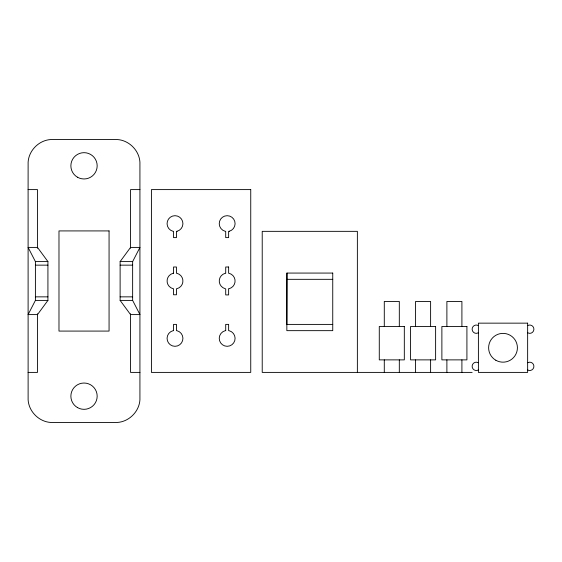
<?xml version="1.0" encoding="UTF-8"?>
<svg xmlns="http://www.w3.org/2000/svg" width="562" height="562" viewBox="0 0 562 562"><rect width="100%" height="100%" fill="white"/><g stroke="black" fill="none" stroke-linecap="round" stroke-linejoin="round"><path stroke-width="0.84" d="M28.1 189.605L28.121 162.137C28.859 150.398 38.968 140.289 50.706 139.545L117.339 139.545C129.07 140.289 139.179 150.398 139.924 162.137L139.924 399.863C139.179 411.602 129.07 421.711 117.339 422.455L50.706 422.455C38.968 421.711 28.859 411.602 28.121 399.863L28.1 189.605L37.492 189.605L37.492 248.2M287.049 273.069L286.845 324.4L332.746 324.4M35.406 300.403L28.1 314.594L37.492 314.594L47.925 300.403L47.925 261.597L37.492 247.406L28.1 247.406L35.406 261.597L35.406 300.403L47.925 300.403M132.639 261.597L139.945 247.406L130.553 247.406L120.12 261.597L120.12 300.403L130.553 314.594L139.945 314.594L132.639 300.403L132.639 261.597L120.12 261.597M478.395 332.816L476.309 333.371A4.173 4.173 0 0 1 472.277 328.124A4.173 4.173 0 0 1 478.395 325.588M527.641 362.729L529.727 362.167A4.173 4.173 0 0 1 533.76 367.422A4.173 4.173 0 0 1 527.641 369.958M139.945 189.605L130.553 189.605L130.553 248.2M35.406 261.597L47.925 261.597M35.406 265.145L47.925 265.145M120.12 265.145L132.639 265.145M287.049 279.328L332.746 279.328M35.406 296.855L47.925 296.855M120.12 296.855L132.639 296.855M120.12 300.403L132.639 300.403M28.1 372.395L37.492 372.395L37.492 313.8M139.945 372.395L130.553 372.395L130.553 313.8M472.136 372.395L262.222 372.395L262.222 231.34L357.369 231.34L357.369 372.395M527.641 332.816L529.727 333.371A4.173 4.173 0 0 0 533.76 328.124A4.173 4.173 0 0 0 527.641 325.588M478.395 362.729L476.309 362.167A4.173 4.173 0 0 0 472.277 367.422A4.173 4.173 0 0 0 478.395 369.958M461.908 326.487L461.908 301.45L446.888 301.45L446.888 326.487M461.908 359.877L461.908 372.395M446.888 359.877L446.888 372.395M430.611 326.487L430.611 301.45L415.585 301.45L415.585 326.487M430.611 359.877L430.611 372.395M415.585 359.877L415.585 372.395M399.315 326.487L399.315 301.45L384.289 301.45L384.289 326.487M399.315 359.877L399.315 372.395M384.289 359.877L384.289 372.395M177.051 231.277L176.461 231.354L176.461 237.614L173.539 237.614L173.539 231.354L172.948 231.277A7.931 7.931 0 0 1 168.502 219.068A7.931 7.931 0 0 1 181.491 219.068A7.931 7.931 0 0 1 177.051 231.277M229.219 231.277L228.629 231.354L228.629 237.614L225.706 237.614L225.706 231.354L225.116 231.277A7.931 7.931 0 0 1 220.669 219.068A7.931 7.931 0 0 1 233.659 219.068A7.931 7.931 0 0 1 229.219 231.277M173.539 273.265L172.948 273.343A7.931 7.931 0 0 0 172.948 288.657L173.539 288.735L173.539 294.769L176.461 294.769L176.461 288.735L177.051 288.657A7.931 7.931 0 0 0 177.051 273.343L176.461 273.265L176.461 267.006L173.539 267.006L173.539 273.265M173.539 330.646L172.948 330.723A7.931 7.931 0 0 0 168.502 342.932A7.931 7.931 0 0 0 181.491 342.932A7.931 7.931 0 0 0 177.051 330.723L176.461 330.646L176.461 324.386L173.539 324.386L173.539 330.646M225.706 330.646L225.116 330.723A7.931 7.931 0 0 0 220.669 342.932A7.931 7.931 0 0 0 233.659 342.932A7.931 7.931 0 0 0 229.219 330.723L228.629 330.646L228.629 324.386L225.706 324.386L225.706 330.646M250.743 189.605L151.417 189.605L151.417 372.395L250.743 372.395L250.743 189.605M109.063 230.919L58.982 230.919L58.982 331.081L109.063 331.081L109.063 230.919M228.629 267.006L225.706 267.006L225.706 273.343L225.116 273.343A7.931 7.931 0 0 0 225.116 288.657L225.706 288.931L225.706 294.917L228.629 294.917L228.629 288.657L229.219 288.657A7.931 7.931 0 0 0 229.219 273.343L228.629 273.265L228.629 267.006M332.746 273.069L286.845 273.069L286.845 330.66L332.746 330.66L332.746 273.069M527.641 323.15L478.395 323.15L478.395 372.395L527.641 372.395L527.641 323.15M404.317 326.487L379.28 326.487L379.28 359.877L404.317 359.877L404.317 326.487M435.62 326.487L410.583 326.487L410.583 359.877L435.62 359.877L435.62 326.487M466.917 326.487L441.88 326.487L441.88 359.877L466.917 359.877L466.917 326.487M77.451 407.569A13.144 13.144 0 0 0 97.17 396.182A13.144 13.144 0 0 0 77.451 384.794A13.144 13.144 0 0 0 77.451 407.569M77.451 177.206A13.144 13.144 0 0 0 97.17 165.818A13.144 13.144 0 0 0 77.451 154.431A13.144 13.144 0 0 0 77.451 177.206M495.817 360.242A14.401 14.401 0 0 0 517.412 347.773A14.401 14.401 0 0 0 495.817 335.303A14.401 14.401 0 0 0 495.817 360.242"/></g></svg>
